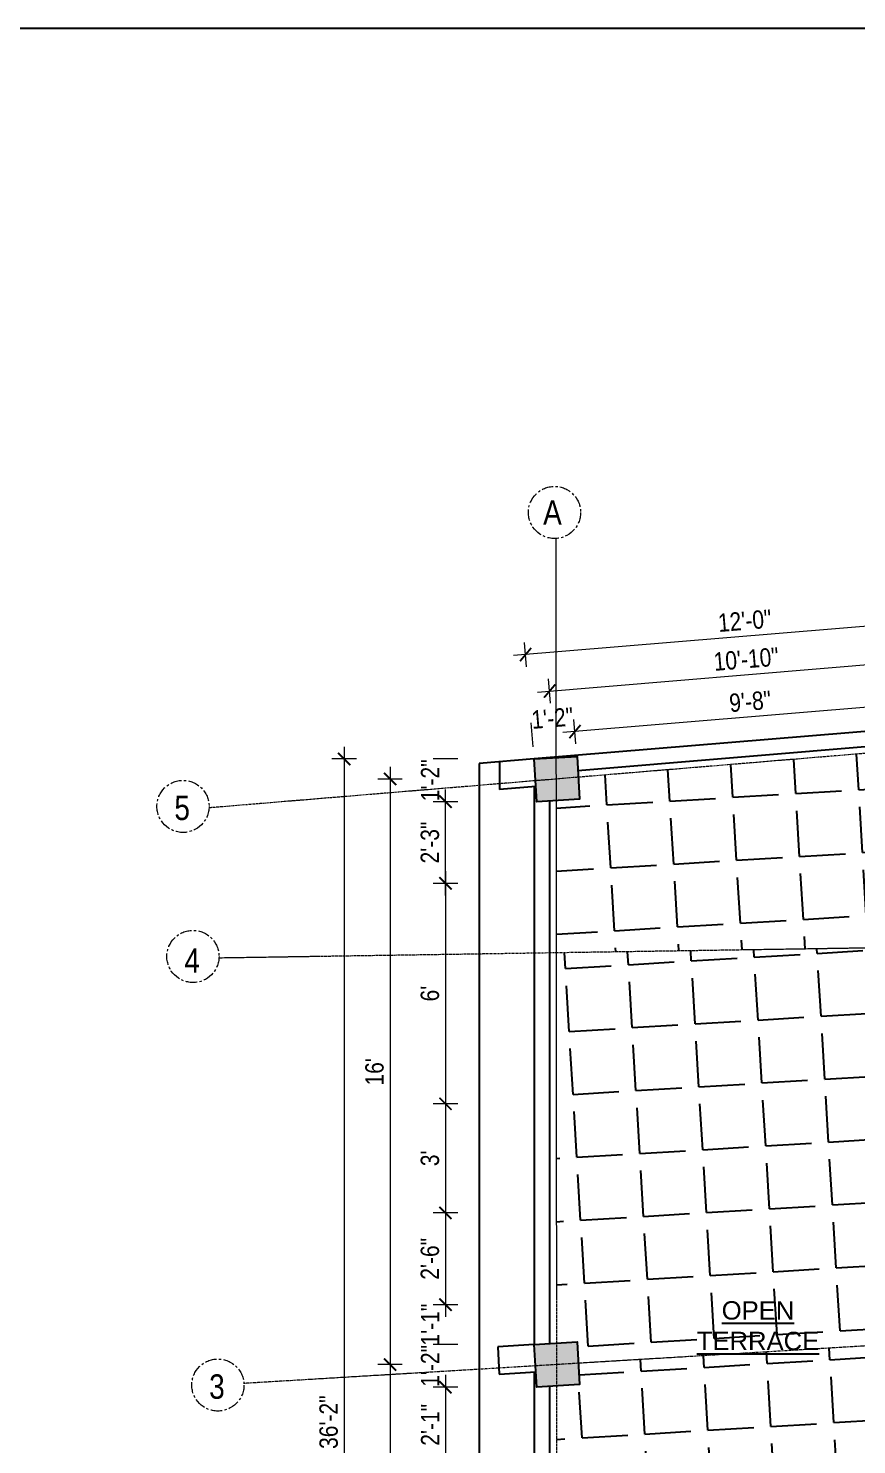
# Model space of a CAD drawing. Header units: inches. Extents: x -10117506 to -5032697, y -6529230 to -3254494.
# Drawn here: x -5048944.4 to -5048673.4, y -3256854.6 to -3256391.1 of the extents above; entities that cross this region are included whole.
import ezdxf

# ---------------------------------------------------------------- set-up
doc = ezdxf.new("R2010")
doc.units = ezdxf.units.IN
doc.header["$LTSCALE"] = 2
doc.header["$MEASUREMENT"] = 0
doc.header["$PDMODE"] = 34
doc.linetypes.add('CENTER', pattern=[2, 1.25, -0.25, 0.25, -0.25])
doc.layers.get('0').update_dxf_attribs({"linetype": 'CONTINUOUS'})
doc.layers.get('DEFPOINTS').update_dxf_attribs({"color": 141, "linetype": 'CONTINUOUS'})
doc.layers.add('A-Hatch', color=7, linetype='CONTINUOUS')
for name, color, linetype, lineweight in [('Annotations-Bold.w', 177, 'CONTINUOUS', 13), ('DIM 1-100', 4, 'CONTINUOUS', 13), ('TEXT', 181, 'CONTINUOUS', 25)]:
    doc.layers.add(name, color=color, linetype=linetype, lineweight=lineweight)
doc.styles.add('ARAIL', font='ARIALN.TTF')
doc.styles.add('arial.', font='arial.ttf')
doc.styles.get("Standard").update_dxf_attribs({"font": 'ARIALN.TTF'})
doc.dimstyles.new('1 by 96', dxfattribs={"dimtxt": 6, "dimasz": 4, "dimexe": 4, "dimexo": 4, "dimgap": 2, "dimtad": 1, "dimdec": 0, "dimzin": 0, "dimdsep": 46, "dimlunit": 4, "dimtxsty": 'Standard', "dimblk": 'ARCHTICK', "dimcen": 0, "dimdle": 4, "dimadec": 0, "dimazin": 0, "dimtfac": 1, "dimtdec": 0, "dimtix": 1, "dimtofl": 0, "dimtmove": 1, "dimatfit": 3, "dimldrblk": 'ARCHTICK', "dimfxl": 4, "dimfxlon": 1, "dimtolj": 1, "dimtzin": 0, "dimlwd": -1, "dimlwe": -1, "dimarcsym": 0})
pattern_1 = [(3.45713447, (-205718.823, 300270.725), (-1.243724074, 20.587466465), [15, -5.625]), (93.45713447, (-205718.823, 300270.725), (-20.587466465, -1.243724074), [15, -5.625])]

# ---------------------------------------------------------------- blocks, each defined once
blk = doc.blocks.new('_ArchTick')
at = {"color": 0, "linetype": 'ByBlock', "const_width": 0.15}
blk.add_lwpolyline([(-0.5, -0.5), (0.5, 0.5)], dxfattribs=at)
blk = doc.blocks.new('*D1115')
at = {"layer": 'DEFPOINTS', "color": 0, "ltscale": 0.5, "transparency": 16777216}
for p in [(-5048644.45, -3256597.2), (-5048642.05, -3256625.98), (-5048771.46, -3256636.74)]:
    blk.add_point(p, dxfattribs=at)
at = {"layer": 'DIM 1-100', "color": 0, "ltscale": 0.5, "transparency": 16777216}
for p, q in [((-5048777.84, -3256608.29), (-5048640.46, -3256596.87)), ((-5048644.12, -3256601.19), (-5048644.78, -3256593.22)), ((-5048773.52, -3256611.95), (-5048774.19, -3256603.97))]:
    blk.add_line(p, q, dxfattribs=at)
at = {"layer": 'DIM 1-100', "color": 0, "ltscale": 0.5, "transparency": 16777216, "xscale": 4, "yscale": 4, "zscale": 4}
for p, rotation in [((-5048644.45, -3256597.2), 4.751526984860195), ((-5048773.86, -3256607.96), 184.7515269848602)]:
    blk.add_blockref('_ArchTick', p, dxfattribs=dict(at, rotation=rotation))
at = {"layer": 'DIM 1-100', "color": 0, "ltscale": 0.5, "transparency": 16777216, "insert": (-5048709.57, -3256597.54), "char_height": 6, "attachment_point": 5, "rotation": 4.7515}
blk.add_mtext('\\A1;10\'-10"', dxfattribs=at)
blk = doc.blocks.new('*D1117')
at = {"layer": 'DEFPOINTS', "color": 0, "ltscale": 0.5, "transparency": 16777216}
for p in [(-5048649.46, -3256619.42), (-5048765.57, -3256621.21), (-5048764.9, -3256629.33)]:
    blk.add_point(p, dxfattribs=at)
at = {"layer": 'DIM 1-100', "color": 0, "ltscale": 0.5, "transparency": 16777216}
for p, q in [((-5048646.13, -3256611.28), (-5048769.56, -3256621.54)), ((-5048649.79, -3256615.43), (-5048650.44, -3256607.63)), ((-5048765.24, -3256625.2), (-5048765.9, -3256617.22))]:
    blk.add_line(p, q, dxfattribs=at)
at = {"layer": 'DIM 1-100', "color": 0, "ltscale": 0.5, "transparency": 16777216, "xscale": 4, "yscale": 4, "zscale": 4}
for p, rotation in [((-5048650.11, -3256611.61), 4.751526986201986), ((-5048765.57, -3256621.21), 184.751526986202)]:
    blk.add_blockref('_ArchTick', p, dxfattribs=dict(at, rotation=rotation))
at = {"layer": 'DIM 1-100', "color": 0, "ltscale": 0.5, "transparency": 16777216, "insert": (-5048708.26, -3256611.37), "char_height": 6, "attachment_point": 5, "rotation": 4.7515}
blk.add_mtext('\\A1;9\'-8"', dxfattribs=at)
blk = doc.blocks.new('*D1118')
at = {"layer": 'DEFPOINTS', "color": 0, "ltscale": 0.5, "transparency": 16777216}
for p in [(-5048779.52, -3256622.37), (-5048764.9, -3256629.33), (-5048778.87, -3256630.18)]:
    blk.add_point(p, dxfattribs=at)
at = {"layer": 'DIM 1-100', "color": 0, "ltscale": 0.5, "transparency": 16777216}
for p, q in [((-5048779.2, -3256626.19), (-5048779.85, -3256618.38)), ((-5048765.24, -3256625.2), (-5048765.9, -3256617.22))]:
    blk.add_line(p, q, dxfattribs=at)
at = {"layer": 'DIM 1-100', "color": 0, "ltscale": 0.5, "transparency": 16777216, "insert": (-5048772.96, -3256616.8), "char_height": 6, "attachment_point": 5, "rotation": 4.7515}
blk.add_mtext('\\A1;1\'-2"', dxfattribs=at)
blk = doc.blocks.new('*D1119')
at = {"layer": 'DEFPOINTS', "color": 0, "ltscale": 0.5, "transparency": 16777216}
for p in [(-5048781.71, -3256596.01), (-5048634.7, -3256618.19), (-5048778.87, -3256630.18)]:
    blk.add_point(p, dxfattribs=at)
at = {"layer": 'DIM 1-100', "color": 0, "ltscale": 0.5, "transparency": 16777216}
for p, q in [((-5048637.21, -3256588.01), (-5048637.87, -3256580.04)), ((-5048633.55, -3256583.69), (-5048785.7, -3256596.34)), ((-5048781.38, -3256599.99), (-5048782.04, -3256592.02))]:
    blk.add_line(p, q, dxfattribs=at)
at = {"layer": 'DIM 1-100', "color": 0, "ltscale": 0.5, "transparency": 16777216, "xscale": 4, "yscale": 4, "zscale": 4}
for p, rotation in [((-5048637.54, -3256584.02), 4.75152698489647), ((-5048781.71, -3256596.01), 184.7515269848965)]:
    blk.add_blockref('_ArchTick', p, dxfattribs=dict(at, rotation=rotation))
at = {"layer": 'DIM 1-100', "color": 0, "ltscale": 0.5, "transparency": 16777216, "insert": (-5048710.05, -3256584.97), "char_height": 6, "attachment_point": 5, "rotation": 4.7515}
blk.add_mtext('\\A1;12\'-0"', dxfattribs=at)
blk = doc.blocks.new('*D1107')
at = {"layer": 'DEFPOINTS', "color": 0, "ltscale": 0.5, "transparency": 16777216}
for p in [(-5048778.87, -3256670.88), (-5048807.93, -3256743.01), (-5048778.87, -3256743.01)]:
    blk.add_point(p, dxfattribs=at)
at = {"layer": 'DIM 1-100', "color": 0, "ltscale": 0.5, "transparency": 16777216}
for p, q in [((-5048807.93, -3256666.88), (-5048807.93, -3256747.01)), ((-5048803.93, -3256670.88), (-5048811.93, -3256670.88)), ((-5048803.93, -3256743.01), (-5048811.93, -3256743.01))]:
    blk.add_line(p, q, dxfattribs=at)
at = {"layer": 'DIM 1-100', "color": 0, "ltscale": 0.5, "transparency": 16777216, "xscale": 4, "yscale": 4, "zscale": 4}
for p, rotation in [((-5048807.93, -3256670.88), 90), ((-5048807.93, -3256743.01), 270)]:
    blk.add_blockref('_ArchTick', p, dxfattribs=dict(at, rotation=rotation))
at = {"layer": 'DIM 1-100', "color": 0, "ltscale": 0.5, "transparency": 16777216, "insert": (-5048812.99, -3256706.95), "char_height": 6, "attachment_point": 5, "rotation": 90}
blk.add_mtext("\\A1;6'", dxfattribs=at)
blk = doc.blocks.new('*D1108')
at = {"layer": 'DEFPOINTS', "color": 0, "ltscale": 0.5, "transparency": 16777216}
for p in [(-5048778.87, -3256743.01), (-5048807.93, -3256778.71), (-5048778.87, -3256778.71)]:
    blk.add_point(p, dxfattribs=at)
at = {"layer": 'DIM 1-100', "color": 0, "ltscale": 0.5, "transparency": 16777216}
for p, q in [((-5048807.93, -3256739.01), (-5048807.93, -3256782.71)), ((-5048803.93, -3256743.01), (-5048811.93, -3256743.01)), ((-5048803.93, -3256778.71), (-5048811.93, -3256778.71))]:
    blk.add_line(p, q, dxfattribs=at)
at = {"layer": 'DIM 1-100', "color": 0, "ltscale": 0.5, "transparency": 16777216, "xscale": 4, "yscale": 4, "zscale": 4}
for p, rotation in [((-5048807.93, -3256743.01), 90), ((-5048807.93, -3256778.71), 270)]:
    blk.add_blockref('_ArchTick', p, dxfattribs=dict(at, rotation=rotation))
at = {"layer": 'DIM 1-100', "color": 0, "ltscale": 0.5, "transparency": 16777216, "insert": (-5048812.99, -3256760.86), "char_height": 6, "attachment_point": 5, "rotation": 90}
blk.add_mtext("\\A1;3'", dxfattribs=at)
blk = doc.blocks.new('*D1109')
at = {"layer": 'DEFPOINTS', "color": 0, "ltscale": 0.5, "transparency": 16777216}
for p in [(-5048778.87, -3256778.71), (-5048807.93, -3256808.76), (-5048778.87, -3256808.76)]:
    blk.add_point(p, dxfattribs=at)
at = {"layer": 'DIM 1-100', "color": 0, "ltscale": 0.5, "transparency": 16777216}
for p, q in [((-5048807.93, -3256774.71), (-5048807.93, -3256812.76)), ((-5048803.93, -3256778.71), (-5048811.93, -3256778.71)), ((-5048803.93, -3256808.76), (-5048811.93, -3256808.76))]:
    blk.add_line(p, q, dxfattribs=at)
at = {"layer": 'DIM 1-100', "color": 0, "ltscale": 0.5, "transparency": 16777216, "xscale": 4, "yscale": 4, "zscale": 4}
for p, rotation in [((-5048807.93, -3256778.71), 90), ((-5048807.93, -3256808.76), 270)]:
    blk.add_blockref('_ArchTick', p, dxfattribs=dict(at, rotation=rotation))
at = {"layer": 'DIM 1-100', "color": 0, "ltscale": 0.5, "transparency": 16777216, "insert": (-5048812.99, -3256793.74), "char_height": 6, "attachment_point": 5, "rotation": 90}
blk.add_mtext('\\A1;2\'-6"', dxfattribs=at)
blk = doc.blocks.new('*D1098')
at = {"layer": 'DEFPOINTS', "color": 0, "ltscale": 0.5, "transparency": 16777216}
for p in [(-5048778.87, -3256808.76), (-5048807.93, -3256821.79), (-5048778.87, -3256821.79)]:
    blk.add_point(p, dxfattribs=at)
at = {"layer": 'DIM 1-100', "color": 0, "ltscale": 0.5, "transparency": 16777216}
for p, q in [((-5048803.93, -3256808.76), (-5048811.93, -3256808.76)), ((-5048803.93, -3256821.79), (-5048811.93, -3256821.79))]:
    blk.add_line(p, q, dxfattribs=at)
at = {"layer": 'DIM 1-100', "color": 0, "ltscale": 0.5, "transparency": 16777216, "insert": (-5048812.94, -3256815.28), "char_height": 6, "attachment_point": 5, "rotation": 90}
blk.add_mtext('\\A1;1\'-1"', dxfattribs=at)
blk = doc.blocks.new('*D1099')
at = {"layer": 'DEFPOINTS', "color": 0, "ltscale": 0.5, "transparency": 16777216}
for p in [(-5048778.87, -3256821.79), (-5048807.93, -3256835.76), (-5048778.03, -3256835.76)]:
    blk.add_point(p, dxfattribs=at)
at = {"layer": 'DIM 1-100', "color": 0, "ltscale": 0.5, "transparency": 16777216}
for p, q in [((-5048803.93, -3256821.79), (-5048811.93, -3256821.79)), ((-5048803.93, -3256835.76), (-5048811.93, -3256835.76))]:
    blk.add_line(p, q, dxfattribs=at)
at = {"layer": 'DIM 1-100', "color": 0, "ltscale": 0.5, "transparency": 16777216, "insert": (-5048812.94, -3256828.77), "char_height": 6, "attachment_point": 5, "rotation": 90}
blk.add_mtext('\\A1;1\'-2"', dxfattribs=at)
blk = doc.blocks.new('*D1100')
at = {"layer": 'DEFPOINTS', "color": 0, "ltscale": 0.5, "transparency": 16777216}
for p in [(-5048778.03, -3256835.76), (-5048807.93, -3256860.36), (-5048778.87, -3256860.36)]:
    blk.add_point(p, dxfattribs=at)
at = {"layer": 'DIM 1-100', "color": 0, "ltscale": 0.5, "transparency": 16777216}
for p, q in [((-5048807.93, -3256831.76), (-5048807.93, -3256864.36)), ((-5048803.93, -3256835.76), (-5048811.93, -3256835.76)), ((-5048803.93, -3256860.36), (-5048811.93, -3256860.36))]:
    blk.add_line(p, q, dxfattribs=at)
at = {"layer": 'DIM 1-100', "color": 0, "ltscale": 0.5, "transparency": 16777216, "xscale": 4, "yscale": 4, "zscale": 4}
for p, rotation in [((-5048807.93, -3256835.76), 90), ((-5048807.93, -3256860.36), 270)]:
    blk.add_blockref('_ArchTick', p, dxfattribs=dict(at, rotation=rotation))
at = {"layer": 'DIM 1-100', "color": 0, "ltscale": 0.5, "transparency": 16777216, "insert": (-5048812.94, -3256848.06), "char_height": 6, "attachment_point": 5, "rotation": 90}
blk.add_mtext('\\A1;2\'-1"', dxfattribs=at)
blk = doc.blocks.new('*D1106')
at = {"layer": 'DEFPOINTS', "color": 0, "ltscale": 0.5, "transparency": 16777216}
for p in [(-5048807.93, -3256644.15), (-5048778.03, -3256644.15), (-5048778.87, -3256670.88)]:
    blk.add_point(p, dxfattribs=at)
at = {"layer": 'DIM 1-100', "color": 0, "ltscale": 0.5, "transparency": 16777216}
for p, q in [((-5048807.93, -3256674.88), (-5048807.93, -3256640.15)), ((-5048803.93, -3256644.15), (-5048811.93, -3256644.15)), ((-5048803.93, -3256670.88), (-5048811.93, -3256670.88))]:
    blk.add_line(p, q, dxfattribs=at)
at = {"layer": 'DIM 1-100', "color": 0, "ltscale": 0.5, "transparency": 16777216, "xscale": 4, "yscale": 4, "zscale": 4}
for p, rotation in [((-5048807.93, -3256644.15), 90), ((-5048807.93, -3256670.88), 270)]:
    blk.add_blockref('_ArchTick', p, dxfattribs=dict(at, rotation=rotation))
at = {"layer": 'DIM 1-100', "color": 0, "ltscale": 0.5, "transparency": 16777216, "insert": (-5048812.99, -3256657.52), "char_height": 6, "attachment_point": 5, "rotation": 90}
blk.add_mtext('\\A1;2\'-3"', dxfattribs=at)
blk = doc.blocks.new('*D1110')
at = {"layer": 'DEFPOINTS', "color": 0, "ltscale": 0.5, "transparency": 16777216}
for p in [(-5048807.93, -3256630.18), (-5048778.87, -3256630.18), (-5048778.03, -3256644.15)]:
    blk.add_point(p, dxfattribs=at)
at = {"layer": 'DIM 1-100', "color": 0, "ltscale": 0.5, "transparency": 16777216}
for p, q in [((-5048803.93, -3256630.18), (-5048811.93, -3256630.18)), ((-5048803.93, -3256644.15), (-5048811.93, -3256644.15))]:
    blk.add_line(p, q, dxfattribs=at)
at = {"layer": 'DIM 1-100', "color": 0, "ltscale": 0.5, "transparency": 16777216, "insert": (-5048812.94, -3256637.16), "char_height": 6, "attachment_point": 5, "rotation": 90}
blk.add_mtext('\\A1;1\'-2"', dxfattribs=at)
blk = doc.blocks.new('*D1111')
at = {"layer": 'DEFPOINTS', "color": 0, "ltscale": 0.5, "transparency": 16777216}
for p in [(-5048771.46, -3256636.74), (-5048826.04, -3256828.35), (-5048771.46, -3256828.35)]:
    blk.add_point(p, dxfattribs=at)
at = {"layer": 'DIM 1-100', "color": 0, "ltscale": 0.5, "transparency": 16777216}
for p, q in [((-5048826.04, -3256632.74), (-5048826.04, -3256832.35)), ((-5048822.04, -3256636.74), (-5048830.04, -3256636.74)), ((-5048822.04, -3256828.35), (-5048830.04, -3256828.35))]:
    blk.add_line(p, q, dxfattribs=at)
at = {"layer": 'DIM 1-100', "color": 0, "ltscale": 0.5, "transparency": 16777216, "xscale": 4, "yscale": 4, "zscale": 4}
for p, rotation in [((-5048826.04, -3256636.74), 90), ((-5048826.04, -3256828.35), 270)]:
    blk.add_blockref('_ArchTick', p, dxfattribs=dict(at, rotation=rotation))
at = {"layer": 'DIM 1-100', "color": 0, "ltscale": 0.5, "transparency": 16777216, "insert": (-5048831.11, -3256732.55), "char_height": 6, "attachment_point": 5, "rotation": 90}
blk.add_mtext("\\A1;16'", dxfattribs=at)
blk = doc.blocks.new('*D1112')
at = {"layer": 'DEFPOINTS', "color": 0, "ltscale": 0.5, "transparency": 16777216}
for p in [(-5048771.46, -3256828.35), (-5048826.04, -3256963.6), (-5048771.53, -3256963.6)]:
    blk.add_point(p, dxfattribs=at)
at = {"layer": 'DIM 1-100', "color": 0, "ltscale": 0.5, "transparency": 16777216}
for p, q in [((-5048826.04, -3256824.35), (-5048826.04, -3256967.6)), ((-5048822.04, -3256828.35), (-5048830.04, -3256828.35)), ((-5048822.04, -3256963.6), (-5048830.04, -3256963.6))]:
    blk.add_line(p, q, dxfattribs=at)
at = {"layer": 'DIM 1-100', "color": 0, "ltscale": 0.5, "transparency": 16777216, "xscale": 4, "yscale": 4, "zscale": 4}
for p, rotation in [((-5048826.04, -3256828.35), 90), ((-5048826.04, -3256963.6), 270)]:
    blk.add_blockref('_ArchTick', p, dxfattribs=dict(at, rotation=rotation))
at = {"layer": 'DIM 1-100', "color": 0, "ltscale": 0.5, "transparency": 16777216, "insert": (-5048831.11, -3256895.98), "char_height": 6, "attachment_point": 5, "rotation": 90}
blk.add_mtext('\\A1;11\'-3"', dxfattribs=at)
blk = doc.blocks.new('*D1114')
at = {"layer": 'DEFPOINTS', "color": 0, "ltscale": 0.5, "transparency": 16777216}
for p in [(-5048778.87, -3256630.18), (-5048841.05, -3257064.23), (-5048778.87, -3257064.23)]:
    blk.add_point(p, dxfattribs=at)
at = {"layer": 'DIM 1-100', "color": 0, "ltscale": 0.5, "transparency": 16777216}
for p, q in [((-5048841.05, -3256626.18), (-5048841.05, -3257068.23)), ((-5048837.05, -3256630.18), (-5048845.05, -3256630.18)), ((-5048837.05, -3257064.23), (-5048845.05, -3257064.23))]:
    blk.add_line(p, q, dxfattribs=at)
at = {"layer": 'DIM 1-100', "color": 0, "ltscale": 0.5, "transparency": 16777216, "xscale": 4, "yscale": 4, "zscale": 4}
for p, rotation in [((-5048841.05, -3256630.18), 90), ((-5048841.05, -3257064.23), 270)]:
    blk.add_blockref('_ArchTick', p, dxfattribs=dict(at, rotation=rotation))
at = {"layer": 'DIM 1-100', "color": 0, "ltscale": 0.5, "transparency": 16777216, "insert": (-5048846.11, -3256847.2), "char_height": 6, "attachment_point": 5, "rotation": 90}
blk.add_mtext('\\A1;36\'-2"', dxfattribs=at)

msp = doc.modelspace()

# ---------------------------------------------------------------- hatches: boundary and pattern name
at = {"ltscale": 0.5}
for points in [[(-5048764.9, -3256629.33), (-5048778.87, -3256630.18), (-5048778.03, -3256644.15), (-5048764.05, -3256643.31)], [(-5048764.9, -3256820.94), (-5048778.87, -3256821.79), (-5048778.03, -3256835.76), (-5048764.05, -3256834.92)]]:
    msp.add_hatch(color=1, dxfattribs=at).paths.add_polyline_path(points)
at = {"layer": 'A-Hatch', "ltscale": 0.5}
h = msp.add_hatch(dxfattribs=at)
h.set_pattern_fill('ANGLE', color=256, scale=75, angle=3.4571)
h.set_pattern_definition(pattern_1)
h.paths.add_polyline_path([(-5048648.02, -3256691.71), (-5048648.42, -3256685.04), (-5048640.98, -3256684.59), (-5048640.77, -3256632.92), (-5048648.62, -3256633.39), (-5048649.03, -3256626.56), (-5048764.49, -3256636.15), (-5048764.05, -3256643.31), (-5048771.77, -3256643.77), (-5048771.73, -3256693.62)])
h = msp.add_hatch(dxfattribs=at)
h.set_pattern_fill('ANGLE', color=256, scale=75, angle=3.4571)
h.set_pattern_definition([(3.45713447, (0, 0), (-1.243724074, 20.587466465), [15, -5.625]), (93.45713447, (0, 0), (-20.587466465, -1.243724074), [15, -5.625])])
edge = h.paths.add_edge_path()
edge.add_line((-5048647.58, -3256699.01), (-5048648.02, -3256691.71))
edge.add_line((-5048648.02, -3256691.71), (-5048771.73, -3256693.62))
edge.add_line((-5048771.73, -3256693.62), (-5048771.64, -3256821.35))
edge.add_line((-5048771.64, -3256821.35), (-5048764.9, -3256820.94))
edge.add_line((-5048764.9, -3256820.94), (-5048764.48, -3256827.93))
edge.add_line((-5048764.48, -3256827.93), (-5048648.53, -3256820.93))
edge.add_line((-5048648.53, -3256820.93), (-5048648.95, -3256813.94))
edge.add_line((-5048648.95, -3256813.94), (-5048646.37, -3256813.78))
edge.add_line((-5048646.37, -3256813.78), (-5048646.6, -3256810.12))
edge.add_line((-5048646.6, -3256810.12), (-5048644.76, -3256810.01))
edge.add_line((-5048644.76, -3256810.01), (-5048644.69, -3256811.23))
edge.add_line((-5048644.69, -3256811.23), (-5048642.86, -3256811.12))
edge.add_line((-5048642.86, -3256811.12), (-5048642.93, -3256809.9))
edge.add_line((-5048642.93, -3256809.9), (-5048641.5, -3256809.81))
edge.add_line((-5048641.5, -3256809.81), (-5048641.37, -3256778.78))
edge.add_ellipse((-5048642.93, -3256809.9), major_axis=(-26.09, 17.02), ratio=1, start_angle=300.2544, end_angle=306.5336)
edge.add_line((-5048644.78, -3256778.79), (-5048644.78, -3256778.85))
edge.add_line((-5048644.78, -3256778.85), (-5048646.61, -3256778.96))
edge.add_line((-5048646.61, -3256778.96), (-5048646.54, -3256780.18))
edge.add_line((-5048646.54, -3256780.18), (-5048648.37, -3256780.29))
edge.add_line((-5048648.37, -3256780.29), (-5048648.52, -3256777.85))
edge.add_line((-5048648.52, -3256777.85), (-5048647.58, -3256699.01))
h.paths.add_polyline_path([(-5048727.1, -3256826.44), (-5048684.05, -3256826.44), (-5048684.05, -3256803.97), (-5048727.1, -3256803.97)], flags=25)
h = msp.add_hatch(dxfattribs=at)
h.set_pattern_fill('ANGLE', color=256, scale=75, angle=3.4571)
h.set_pattern_definition(pattern_1)
h.paths.add_polyline_path([(-5048648.41, -3256822.87), (-5048648.53, -3256820.93), (-5048764.48, -3256827.93), (-5048764.05, -3256834.92), (-5048771.63, -3256835.38), (-5048771.54, -3256956.59), (-5048764.9, -3256956.19), (-5048764.48, -3256963.18), (-5048649.31, -3256956.22), (-5048649.29, -3256952.86), (-5048649.51, -3256949.22), (-5048648.92, -3256898.32)])

# ---------------------------------------------------------------- linework, layer by layer
at = {"ltscale": 0.5}
for p, q in [((-5048634.7, -3256618.19), (-5048778.87, -3256630.18)), ((-5048649.16, -3256624.41), (-5048764.62, -3256634.01)), ((-5048778.87, -3256630.18), (-5048796.87, -3256631.67)), ((-5048796.87, -3256631.67), (-5048796.87, -3257083.35)), ((-5048790.29, -3256631.12), (-5048790.29, -3256640.16)), ((-5048778.33, -3256639.16), (-5048790.29, -3256640.16)), ((-5048778.87, -3256639.21), (-5048778.87, -3256821.79)), ((-5048773.87, -3256643.9), (-5048773.87, -3256821.49)), ((-5048778.87, -3256821.79), (-5048790.85, -3256822.51)), ((-5048790.85, -3256822.51), (-5048790.31, -3256831.49)), ((-5048790.31, -3256831.49), (-5048778.33, -3256830.77)), ((-5048778.87, -3256830.8), (-5048778.87, -3257064.23)), ((-5048773.87, -3256835.51), (-5048773.87, -3256956.73))]:
    msp.add_line(p, q, dxfattribs=at)
for points in [[(-5051055.86, -3256391.09), (-5047761.72, -3256391.09), (-5047761.72, -3257342.55), (-5051055.86, -3257342.55)], [(-5048778.87, -3256630.18), (-5048764.9, -3256629.33), (-5048764.05, -3256643.31), (-5048778.03, -3256644.15)], [(-5048778.87, -3256821.79), (-5048764.9, -3256820.94), (-5048764.05, -3256834.92), (-5048778.03, -3256835.76)]]:
    msp.add_lwpolyline(points, close=True, dxfattribs=at)
at = {"layer": 'Annotations-Bold.w', "linetype": 'CENTER', "ltscale": 0.3}
for p, q in [((-5048771.83, -3256558.03), (-5048771.4, -3257141.1)), ((-5048462.44, -3256611.07), (-5048885.25, -3256646.18)), ((-5048457.85, -3256688.77), (-5048881.99, -3256695.33)), ((-5048450.57, -3256808.97), (-5048873.84, -3256834.54))]:
    msp.add_line(p, q, dxfattribs=at)
at = {"layer": 'Annotations-Bold.w', "linetype": 'CENTER', "ltscale": 1.5}
for centre in [(-5048772.26, -3256549.51), (-5048893.77, -3256645.7), (-5048890.52, -3256694.8), (-5048882.36, -3256835.05)]:
    msp.add_circle(centre, 8.53, dxfattribs=at)

# ---------------------------------------------------------------- texts
at = {"layer": 'Annotations-Bold.w', "linetype": 'CENTER', "ltscale": 1.5, "char_height": 8, "attachment_point": 1, "style": 'ARAIL'}
for s, insert in [('A', (-5048775.98, -3256545.54)), ('5', (-5048896.6, -3256642.16)), ('4', (-5048893.32, -3256692.14)), ('3', (-5048885.22, -3256831.55))]:
    msp.add_mtext_dynamic_manual_height_columns(s, width=6.5393, gutter_width=100, heights=[0], dxfattribs=dict(at, insert=insert))
at = {"layer": 'TEXT', "lineweight": -2, "insert": (-5048705.7, -3256815.66), "char_height": 6, "width": 127.5059, "attachment_point": 5, "style": 'arial.'}
msp.add_mtext('{\\LOPEN \\PTERRACE}', dxfattribs=at)

# ---------------------------------------------------------------- dimensions: what is measured, and where the dimension line sits
at = {"layer": 'DIM 1-100', "ltscale": 0.5}
dim = msp.add_aligned_dim(p1=(-5048634.7, -3256618.19), p2=(-5048778.87, -3256630.18), distance=-34.29, text='12\'-0"', dimstyle='1 by 96', dxfattribs=at)
dim.commit()
dim.dimension.update_dxf_attribs({"geometry": '*D1119', "text_midpoint": (-5048710.05, -3256584.97)})
for p1, p2, distance, picture, middle in [((-5048771.46, -3256636.74), (-5048642.05, -3256625.98), 28.88, '*D1115', (-5048709.57, -3256597.54)), ((-5048778.87, -3256630.18), (-5048778.87, -3257064.23), -62.18, '*D1114', (-5048846.11, -3256847.2)), ((-5048771.46, -3256636.74), (-5048771.46, -3256828.35), -54.58, '*D1111', (-5048831.11, -3256732.55))]:
    dim = msp.add_aligned_dim(p1=p1, p2=p2, distance=distance, dimstyle='1 by 96', dxfattribs=at)
    dim.commit()
    dim.dimension.update_dxf_attribs({"geometry": picture, "text_midpoint": middle})
for base, p1, p2, angle, picture, middle in [((-5048765.57, -3256621.21), (-5048649.46, -3256619.42), (-5048764.9, -3256629.33), 184.7515, '*D1117', (-5048708.26, -3256611.37)), ((-5048779.52, -3256622.37), (-5048764.9, -3256629.33), (-5048778.87, -3256630.18), 184.7515, '*D1118', (-5048772.96, -3256616.8)), ((-5048807.93, -3256630.18), (-5048778.03, -3256644.15), (-5048778.87, -3256630.18), 90, '*D1110', (-5048812.94, -3256637.16)), ((-5048807.93, -3256644.15), (-5048778.87, -3256670.88), (-5048778.03, -3256644.15), 90, '*D1106', (-5048812.99, -3256657.52)), ((-5048807.93, -3256743.01), (-5048778.87, -3256670.88), (-5048778.87, -3256743.01), 90, '*D1107', (-5048812.99, -3256706.95)), ((-5048807.93, -3256778.71), (-5048778.87, -3256743.01), (-5048778.87, -3256778.71), 90, '*D1108', (-5048812.99, -3256760.86)), ((-5048807.93, -3256808.76), (-5048778.87, -3256778.71), (-5048778.87, -3256808.76), 90, '*D1109', (-5048812.99, -3256793.74)), ((-5048807.93, -3256821.79), (-5048778.87, -3256808.76), (-5048778.87, -3256821.79), 90, '*D1098', (-5048812.94, -3256815.28)), ((-5048807.93, -3256835.76), (-5048778.87, -3256821.79), (-5048778.03, -3256835.76), 90, '*D1099', (-5048812.94, -3256828.77)), ((-5048826.04, -3256963.6), (-5048771.46, -3256828.35), (-5048771.53, -3256963.6), 90, '*D1112', (-5048831.11, -3256895.98)), ((-5048807.93, -3256860.36), (-5048778.03, -3256835.76), (-5048778.87, -3256860.36), 90, '*D1100', (-5048812.94, -3256848.06))]:
    dim = msp.add_linear_dim(base=base, p1=p1, p2=p2, angle=angle, dimstyle='1 by 96', dxfattribs=at)
    dim.commit()
    dim.dimension.update_dxf_attribs({"geometry": picture, "text_midpoint": middle})

doc.saveas('drawing.dxf')
